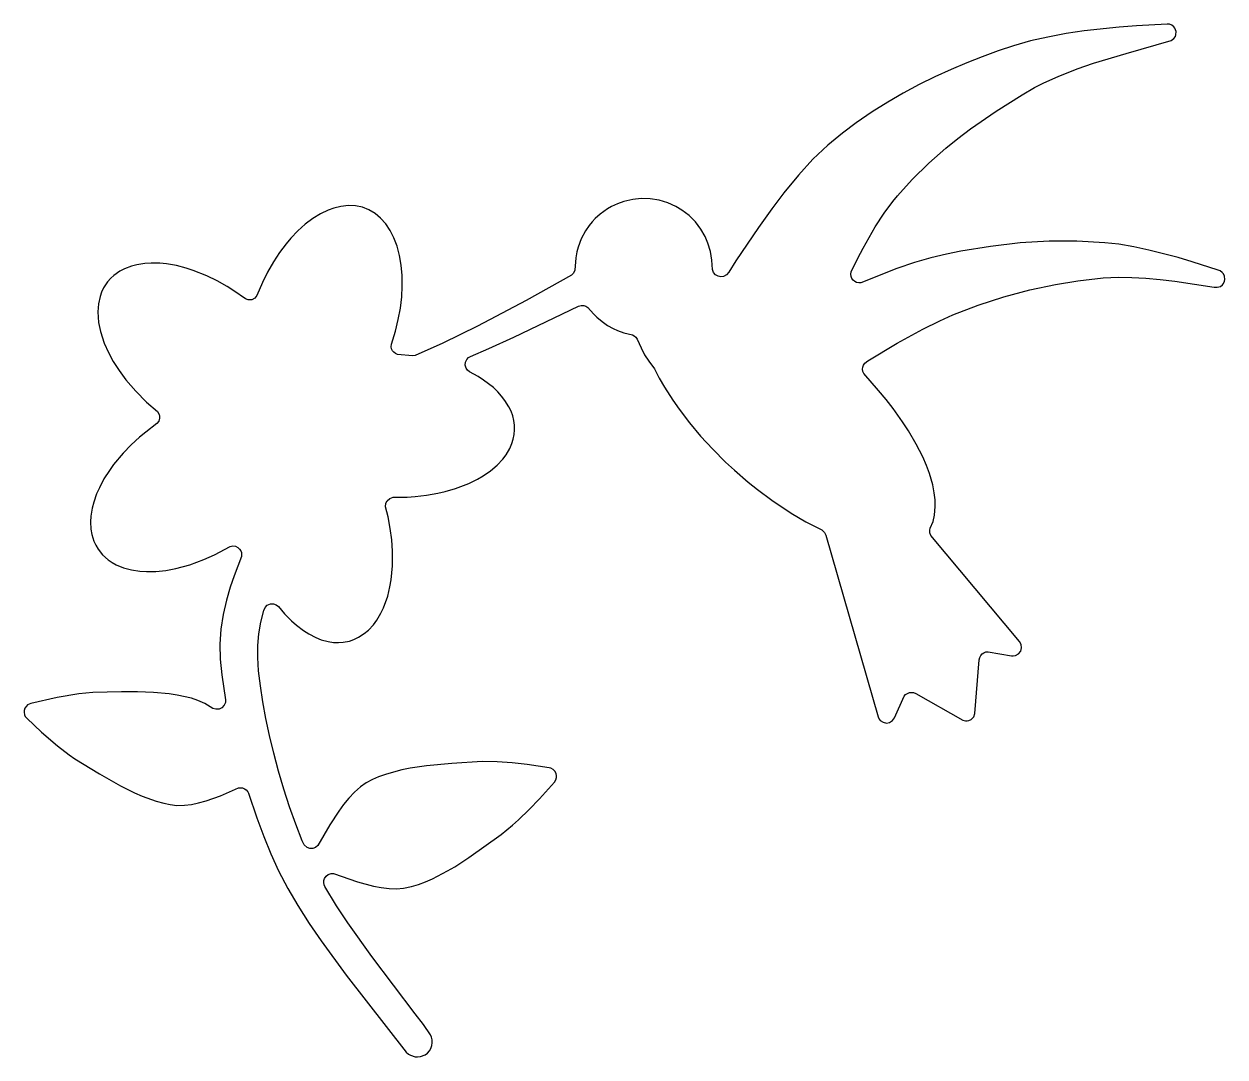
# Model space of a CAD drawing. Header units: inches. Extents: x 0.03 to 5.97, y 0.44 to 5.56.
import ezdxf

# ---------------------------------------------------------------- set-up
doc = ezdxf.new("R2010")
doc.units = ezdxf.units.IN
doc.header["$MEASUREMENT"] = 0

msp = doc.modelspace()

# ---------------------------------------------------------------- linework, layer by layer
msp.add_lwpolyline([(0.0452, 2.1857), (0.039, 2.1802), (0.0318, 2.17), (0.0281, 2.158), (0.0274, 2.1495), (0.0298, 2.1371), (0.0332, 2.1293), (0.0407, 2.1197), (0.1143, 2.0509), (0.1936, 1.9825), (0.2501, 1.939), (0.2785, 1.9189), (0.4006, 1.8443), (0.5046, 1.7858), (0.5748, 1.7509), (0.6124, 1.7344), (0.6819, 1.7091), (0.7195, 1.6989), (0.7506, 1.6927), (0.7831, 1.6886), (0.8218, 1.6889), (0.8564, 1.6927), (0.8919, 1.7002), (0.9286, 1.7102), (1.0001, 1.7362), (1.0894, 1.7748), (1.1003, 1.7758), (1.1089, 1.7745), (1.1191, 1.7707), (1.1277, 1.7646), (1.1349, 1.7563), (1.139, 1.7485), (1.18, 1.6263), (1.2146, 1.534), (1.2498, 1.4477), (1.2878, 1.3636), (1.333, 1.2763), (1.3822, 1.1925), (1.439, 1.1036), (1.4982, 1.017), (1.6227, 0.8473), (1.9197, 0.4665), (1.9307, 0.4569), (1.9406, 0.4508), (1.9635, 0.4432), (1.9758, 0.4426), (1.9902, 0.4443), (2.0124, 0.4532), (2.0241, 0.4617), (2.034, 0.4727), (2.0412, 0.485), (2.0463, 0.4987), (2.0484, 0.513), (2.0473, 0.5274), (2.0439, 0.5414), (2.0391, 0.552), (2.0042, 0.6027), (1.9645, 0.656), (1.7493, 0.9404), (1.631, 1.107), (1.5745, 1.1918), (1.5163, 1.2873), (1.5129, 1.2955), (1.5112, 1.3058), (1.5119, 1.3164), (1.5153, 1.3263), (1.5235, 1.3383), (1.5338, 1.3458), (1.5475, 1.3506), (1.5601, 1.3506), (1.6778, 1.3102), (1.7569, 1.289), (1.7959, 1.2818), (1.8342, 1.2774), (1.8708, 1.276), (1.906, 1.2787), (1.945, 1.2866), (1.9799, 1.2969), (2.0155, 1.3099), (2.0497, 1.3249), (2.1236, 1.3636), (2.1595, 1.3848), (2.2293, 1.4299), (2.3895, 1.5449), (2.4459, 1.5901), (2.475, 1.6161), (2.5287, 1.6684), (2.579, 1.7214), (2.6529, 1.8039), (2.6597, 1.8142), (2.6632, 1.8265), (2.6635, 1.8347), (2.6611, 1.847), (2.655, 1.858), (2.6461, 1.8669), (2.6351, 1.873), (2.6269, 1.8751), (2.5174, 1.8905), (2.4442, 1.899), (2.3689, 1.9045), (2.2961, 1.9055), (2.1452, 1.8963), (2.0206, 1.8843), (1.9389, 1.872), (1.8982, 1.8641), (1.8212, 1.8436), (1.7829, 1.8296), (1.7521, 1.8162), (1.7216, 1.7998), (1.6925, 1.7796), (1.6638, 1.7546), (1.6347, 1.7242), (1.6097, 1.6934), (1.5854, 1.6605), (1.5417, 1.5928), (1.4821, 1.4895), (1.4708, 1.4802), (1.4571, 1.4755), (1.4424, 1.4755), (1.4288, 1.4802), (1.4147, 1.4926), (1.4048, 1.5131), (1.3726, 1.5955), (1.3422, 1.6811), (1.3138, 1.7687), (1.2874, 1.8573), (1.2638, 1.9462), (1.2426, 2.0342), (1.2248, 2.119), (1.2094, 2.2018), (1.1978, 2.2805), (1.1889, 2.3554), (1.1841, 2.4201), (1.1841, 2.48), (1.1893, 2.5381), (1.1995, 2.5953), (1.2139, 2.6534), (1.2211, 2.6685), (1.2317, 2.6791), (1.2471, 2.6856), (1.2621, 2.6859), (1.2762, 2.6815), (1.2878, 2.6726), (1.3176, 2.637), (1.3511, 2.6024), (1.3757, 2.5805), (1.4106, 2.5539), (1.4366, 2.5374), (1.4719, 2.5193), (1.4985, 2.5087), (1.5334, 2.4991), (1.5598, 2.4954), (1.5837, 2.4943), (1.607, 2.496), (1.6388, 2.5022), (1.6607, 2.5097), (1.684, 2.5207), (1.7117, 2.5391), (1.7322, 2.5563), (1.7569, 2.5829), (1.7736, 2.6055), (1.7941, 2.6401), (1.8065, 2.6661), (1.8277, 2.7249), (1.839, 2.7708), (1.8448, 2.805), (1.8516, 2.8748), (1.852, 2.9477), (1.8479, 3.0031), (1.8403, 3.0599), (1.8294, 3.117), (1.8174, 3.1673), (1.8191, 3.1841), (1.8256, 3.1971), (1.8383, 3.2084), (1.854, 3.2142), (1.9238, 3.2152), (1.9632, 3.2176), (2.0206, 3.2241), (2.0764, 3.234), (2.1123, 3.2422), (2.163, 3.2569), (2.2287, 3.2819), (2.2718, 3.3031), (2.3002, 3.3199), (2.3364, 3.3449), (2.3693, 3.3726), (2.397, 3.4023), (2.4138, 3.4249), (2.4319, 3.4554), (2.4425, 3.4797), (2.4493, 3.5023), (2.4541, 3.5252), (2.4558, 3.5481), (2.4555, 3.5714), (2.4521, 3.5943), (2.4466, 3.6172), (2.4384, 3.6401), (2.4278, 3.6624), (2.4083, 3.6938), (2.3919, 3.7151), (2.373, 3.7359), (2.3508, 3.7568), (2.3026, 3.7941), (2.2755, 3.8115), (2.2324, 3.8351), (2.2228, 3.8434), (2.2157, 3.854), (2.2119, 3.868), (2.2133, 3.883), (2.2194, 3.8964), (2.2283, 3.9056), (2.2376, 3.9114), (2.3282, 3.9501), (2.4528, 4.0072), (2.7716, 4.1598), (2.7853, 4.1639), (2.798, 4.1639), (2.8079, 4.1609), (2.8185, 4.1544), (2.8466, 4.1222), (2.8633, 4.1054), (2.889, 4.0839), (2.9163, 4.0651), (2.9441, 4.0497), (2.9656, 4.0397), (2.9971, 4.0288), (3.0392, 4.0182), (3.0481, 4.0137), (3.0559, 4.0072), (3.0628, 3.9973), (3.0819, 3.9532), (3.0997, 3.9197), (3.1203, 3.8878), (3.148, 3.8502), (3.1723, 3.8033), (3.1972, 3.7599), (3.239, 3.6945), (3.2701, 3.6501), (3.3211, 3.5833), (3.3769, 3.517), (3.4371, 3.4516), (3.5007, 3.3887), (3.5448, 3.348), (3.6122, 3.2894), (3.6591, 3.2518), (3.7296, 3.1995), (3.8254, 3.1355), (3.8969, 3.0931), (3.9766, 3.052), (3.9903, 3.0397), (3.9971, 3.0257), (4.2555, 2.1276), (4.2606, 2.1159), (4.2661, 2.1094), (4.2798, 2.0998), (4.2962, 2.0961), (4.3126, 2.0992), (4.3266, 2.1081), (4.3362, 2.1217), (4.3848, 2.2288), (4.3916, 2.2367), (4.4002, 2.2429), (4.4101, 2.2466), (4.4204, 2.248), (4.431, 2.2466), (4.4423, 2.2422), (4.6753, 2.1108), (4.6876, 2.1074), (4.6965, 2.1074), (4.7047, 2.1087), (4.7163, 2.1142), (4.7286, 2.1265), (4.7348, 2.1426), (4.7563, 2.4091), (4.7591, 2.4211), (4.7639, 2.4303), (4.7707, 2.4382), (4.7793, 2.4444), (4.7892, 2.4481), (4.7995, 2.4495), (4.9154, 2.4297), (4.9236, 2.429), (4.936, 2.431), (4.9507, 2.4392), (4.9613, 2.4522), (4.9657, 2.4683), (4.964, 2.4851), (4.9558, 2.4998), (4.5169, 3.0246), (4.5117, 3.0383), (4.5114, 3.051), (4.5138, 3.0612), (4.5275, 3.0948), (4.5346, 3.1252), (4.5387, 3.1687), (4.5377, 3.2019), (4.5336, 3.2368), (4.5257, 3.2751), (4.5093, 3.3315), (4.4946, 3.3719), (4.4761, 3.4143), (4.4443, 3.4773), (4.4063, 3.5426), (4.3769, 3.5874), (4.3297, 3.6538), (4.2948, 3.6986), (4.2582, 3.7428), (4.184, 3.8263), (4.1795, 3.8362), (4.1778, 3.8485), (4.1792, 3.8591), (4.1829, 3.869), (4.1905, 3.8789), (4.2041, 3.8892), (4.3499, 3.9764), (4.4765, 4.0459), (4.5617, 4.0883), (4.6256, 4.1167), (4.7509, 4.1646), (4.8775, 4.206), (5.0058, 4.2406), (5.1337, 4.2679), (5.2439, 4.2861), (5.3701, 4.3005), (5.4451, 4.3042), (5.5121, 4.3028), (5.5802, 4.2987), (5.6524, 4.2919), (5.7239, 4.2833), (5.9193, 4.2543), (5.9333, 4.2536), (5.9497, 4.2584), (5.96, 4.2659), (5.9654, 4.2724), (5.9709, 4.284), (5.9726, 4.2926), (5.9706, 4.3097), (5.9648, 4.321), (5.9593, 4.3275), (5.9487, 4.335), (5.9388, 4.3388), (5.8108, 4.3805), (5.741, 4.401), (5.5963, 4.4383), (5.5207, 4.4544), (5.4464, 4.4667), (5.3773, 4.4746), (5.2398, 4.4818), (5.1022, 4.4814), (4.9579, 4.4732), (4.8111, 4.4565), (4.6657, 4.4325), (4.5935, 4.4175), (4.5172, 4.3993), (4.4354, 4.3761), (4.3489, 4.3463), (4.1699, 4.2758), (4.1593, 4.2755), (4.1491, 4.2779), (4.1395, 4.2827), (4.1313, 4.2895), (4.1251, 4.2981), (4.1213, 4.3076), (4.12, 4.3182), (4.1217, 4.3309), (4.1545, 4.398), (4.1812, 4.4479), (4.2414, 4.5529), (4.2852, 4.6203), (4.328, 4.6782), (4.3513, 4.7062), (4.4238, 4.787), (4.5073, 4.8691), (4.5904, 4.9423), (4.6499, 4.9905), (4.7122, 5.0377), (4.8395, 5.1264), (4.9688, 5.2074), (5.0297, 5.2423), (5.0752, 5.266), (5.1464, 5.2981), (5.2415, 5.3354), (5.3215, 5.3628), (5.4834, 5.412), (5.7064, 5.475), (5.7201, 5.4853), (5.727, 5.4959), (5.7301, 5.5037), (5.7307, 5.5205), (5.7249, 5.5366), (5.7198, 5.5434), (5.7102, 5.5513), (5.6982, 5.5561), (5.6869, 5.5574), (5.5344, 5.5489), (5.4492, 5.5424), (5.275, 5.5232), (5.1861, 5.5099), (5.0951, 5.4931), (5.0099, 5.4736), (4.9264, 5.4497), (4.8501, 5.4244), (4.77, 5.3953), (4.6951, 5.3659), (4.6174, 5.333), (4.536, 5.2957), (4.4594, 5.2574), (4.379, 5.2143), (4.3044, 5.1712), (4.2264, 5.1219), (4.1473, 5.0679), (4.0789, 5.0165), (4.0071, 4.9577), (3.9325, 4.8876), (3.8606, 4.8089), (3.7895, 4.7223), (3.7293, 4.6429), (3.6629, 4.5499), (3.5517, 4.3846), (3.5165, 4.3288), (3.5048, 4.3155), (3.4901, 4.3076), (3.4774, 4.3059), (3.4631, 4.3083), (3.4504, 4.3155), (3.4408, 4.3265), (3.435, 4.3422), (3.433, 4.3877), (3.4254, 4.4315), (3.4131, 4.4729), (3.3994, 4.5047), (3.3779, 4.542), (3.3509, 4.5772), (3.3194, 4.6087), (3.2841, 4.6357), (3.2544, 4.6535), (3.214, 4.672), (3.1716, 4.6847), (3.1278, 4.6919), (3.0833, 4.6932), (3.0405, 4.6891), (2.9971, 4.6789), (2.9646, 4.6672), (2.9355, 4.6535), (2.9163, 4.6426), (2.8791, 4.6159), (2.8554, 4.5943), (2.8394, 4.5772), (2.8253, 4.5601), (2.8072, 4.5338), (2.786, 4.4944), (2.7703, 4.453), (2.7641, 4.4301), (2.7586, 4.399), (2.7545, 4.3391), (2.748, 4.3237), (2.7378, 4.3131), (2.5133, 4.1886), (2.2718, 4.0606), (2.1, 3.9771), (1.9642, 3.9159), (1.9498, 3.9149), (1.8766, 3.9217), (1.8667, 3.9255), (1.8585, 3.932), (1.8516, 3.9398), (1.8472, 3.9494), (1.8451, 3.9597), (1.8458, 3.9723), (1.866, 4.037), (1.88, 4.0935), (1.8903, 4.1499), (1.8971, 4.2064), (1.8999, 4.2597), (1.8992, 4.3124), (1.8947, 4.3631), (1.8865, 4.411), (1.8742, 4.4568), (1.8588, 4.4979), (1.84, 4.5352), (1.8181, 4.568), (1.7928, 4.5961), (1.7651, 4.6193), (1.735, 4.6371), (1.7028, 4.6498), (1.6686, 4.657), (1.633, 4.6583), (1.5964, 4.6546), (1.5605, 4.6457), (1.5334, 4.6361), (1.4951, 4.618), (1.4571, 4.5947), (1.4199, 4.5663), (1.3832, 4.5334), (1.3483, 4.4968), (1.3247, 4.4691), (1.2926, 4.4264), (1.2621, 4.3795), (1.2334, 4.3288), (1.2081, 4.2768), (1.1807, 4.2125), (1.1694, 4.1999), (1.1544, 4.1923), (1.1376, 4.1917), (1.1236, 4.1961), (1.0664, 4.2361), (1.0329, 4.2573), (0.9836, 4.2854), (0.9327, 4.3104), (0.8642, 4.3377), (0.8304, 4.3483), (0.7814, 4.361), (0.7332, 4.3692), (0.7003, 4.3726), (0.6562, 4.3737), (0.6258, 4.372), (0.5864, 4.3658), (0.559, 4.3586), (0.5252, 4.346), (0.5016, 4.3333), (0.4721, 4.3128), (0.4567, 4.2987), (0.4414, 4.2813), (0.4212, 4.2505), (0.4112, 4.2293), (0.4041, 4.2088), (0.3958, 4.1725), (0.3931, 4.1318), (0.3969, 4.0787), (0.4058, 4.0343), (0.4246, 3.9764), (0.4448, 3.9313), (0.4691, 3.8861), (0.4978, 3.841), (0.531, 3.7958), (0.5803, 3.7387), (0.6343, 3.685), (0.6877, 3.6384), (0.6962, 3.6241), (0.6983, 3.6158), (0.6983, 3.6052), (0.6945, 3.5909), (0.6856, 3.5792), (0.6299, 3.5372), (0.5994, 3.5118), (0.5573, 3.4735), (0.5183, 3.4331), (0.4708, 3.376), (0.4502, 3.3473), (0.4232, 3.3048), (0.4003, 3.2614), (0.387, 3.2313), (0.3726, 3.1895), (0.3647, 3.1601), (0.3582, 3.1208), (0.3565, 3.0924), (0.3586, 3.0565), (0.363, 3.0301), (0.3733, 2.9959), (0.3822, 2.9767), (0.3938, 2.9569), (0.4154, 2.9295), (0.4434, 2.9045), (0.4632, 2.8909), (0.4834, 2.8799), (0.5194, 2.8652), (0.5587, 2.8546), (0.6015, 2.8481), (0.6329, 2.846), (0.6798, 2.8467), (0.7287, 2.8519), (0.7794, 2.8611), (0.8485, 2.8799), (0.9173, 2.9052), (0.9703, 2.9292), (1.0483, 2.9709), (1.061, 2.973), (1.0736, 2.9713), (1.0852, 2.9658), (1.0948, 2.9572), (1.1006, 2.9483), (1.1034, 2.9401), (1.1047, 2.9316), (1.1037, 2.921), (1.0671, 2.8252), (1.048, 2.7684), (1.0295, 2.7044), (1.0137, 2.6343), (1.0025, 2.5604), (0.9973, 2.4875), (0.999, 2.4132), (1.0066, 2.3345), (1.0247, 2.211), (1.024, 2.1984), (1.0185, 2.1844), (1.0072, 2.172), (0.9939, 2.1655), (0.9768, 2.1642), (0.9628, 2.1683), (0.9231, 2.1926), (0.8885, 2.2076), (0.8557, 2.2186), (0.7862, 2.2346), (0.7462, 2.2408), (0.6678, 2.248), (0.5892, 2.2511), (0.5105, 2.2511), (0.3685, 2.2476), (0.298, 2.2405), (0.1919, 2.2223), (0.0606, 2.1929)], close=True)

doc.saveas('drawing.dxf')
